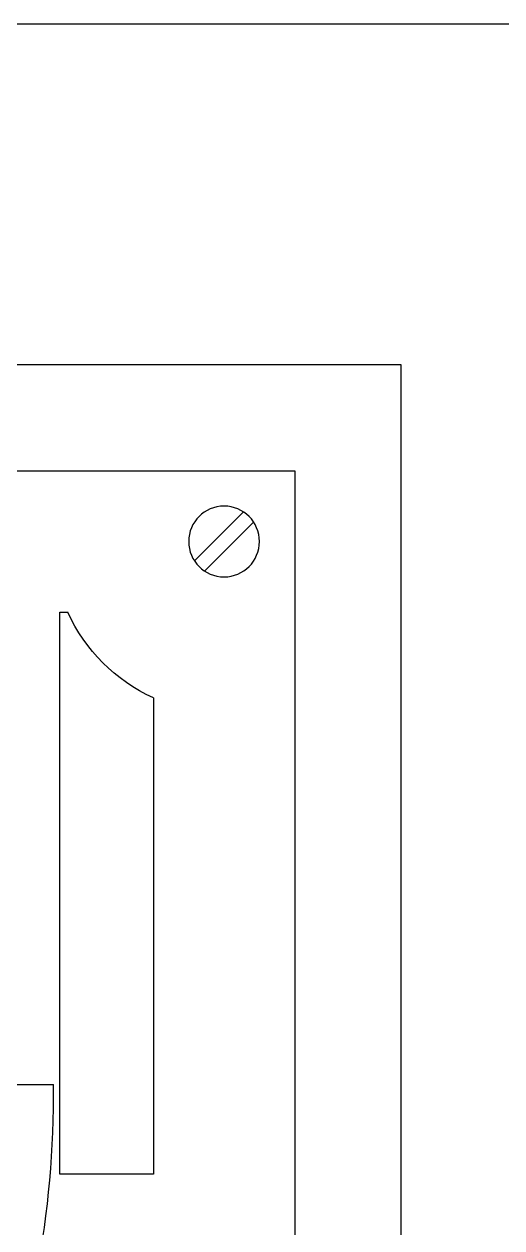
# Model space of a CAD drawing. Header units: metres. Extents: x -22 to 564, y 0 to 143.
# Drawn here: x 245.034 to 245.0678, y 46.388 to 46.473 of the extents above; entities that cross this region are included whole.
import ezdxf

# ---------------------------------------------------------------- set-up
doc = ezdxf.new("R2010")
doc.units = ezdxf.units.M
doc.layers.add('XREF 2N NEURO-ONCOLOGIA$0$Mobiliario Fijo', color=40, linetype='Continuous')

# ---------------------------------------------------------------- blocks, each defined once
blk = doc.blocks.new('XREF 2N NEURO-ONCOLOGIA$0$AQG 01$0$BOL RX-TLAH-1N$0$Coladera')
for p, q in [((83.09945930291612, 30.65269496199811), (83.09946308977125, 30.7736573425861)), ((83.09196186941668, 30.66019286494168), (83.09196518682768, 30.76615990908667)), ((83.07535317253424, 30.70987017309497), (83.07535198058103, 30.67019027590318)), ((83.08196653363248, 30.7098700083852), (83.07535317253424, 30.70987017309497)), ((83.08196548039952, 30.67622667735048), (83.08196653363248, 30.7098700083852)), ((83.07535198058103, 30.67019027590318), (83.07592868294199, 30.67019025784854)), ((83.08558902504069, 30.66727874067304), (83.08905076813404, 30.66381678082619)), ((83.08487639273162, 30.66656615298191), (83.08833813582497, 30.66310419313506)), ((82.9867310775314, 30.66018957057984), (83.09196186941666, 30.66019286494168)), ((82.97923364404664, 30.65269119820683), (83.09945930291612, 30.65269496199811))]:
    blk.add_line(p, q)
blk.add_circle((83.08696358043282, 30.66519146690406), 0.002499222741727397)
blk.add_arc((83.08696358043282, 30.66519146690406), 0.01211432513759691, 114.366863153797, 155.6295495239595)
blk = doc.blocks.new('XREF 2N NEURO-ONCOLOGIA$0$SE')
at = {"linetype": 'Continuous'}
blk.add_line((161.370581312986, 70.92398319266283), (127.8378367463364, 70.92398319266283), dxfattribs=at)
blk.add_arc((162.82424403059, 71.30665484087514), 34.98850000000022, 135.2409854620037, 180.6266604033988, dxfattribs=at)
blk = doc.blocks.new('XREF 2N NEURO-ONCOLOGIA')
at = {"layer": 'XREF 2N NEURO-ONCOLOGIA$0$Mobiliario Fijo', "elevation": 4.46419061741206e-07}
blk.add_lwpolyline([(12.85191747897206, 1.537645016051063), (13.02191309374802, 1.537641229293475), (13.02191309374803, 2.537641229293475), (12.85191309374802, 2.537645016051063)], close=True, dxfattribs=at)
at = {"layer": 'XREF 2N NEURO-ONCOLOGIA$0$Mobiliario Fijo', "xscale": -1, "rotation": 90}
blk.add_blockref('XREF 2N NEURO-ONCOLOGIA$0$AQG 01$0$BOL RX-TLAH-1N$0$Coladera', (43.6505704259887, 85.08008774790005, 4.464190617473199e-07), dxfattribs=at)
at = {"layer": 'XREF 2N NEURO-ONCOLOGIA$0$Mobiliario Fijo', "xscale": 0.001936212865696899, "yscale": 0.001936212865696899, "zscale": 0.001936212865696899, "rotation": 90.00000000000001}
blk.add_blockref('XREF 2N NEURO-ONCOLOGIA$0$SE', (13.08435808953243, 1.757658592715122, 4.976692877409353e-07), dxfattribs=at)

msp = doc.modelspace()

# ---------------------------------------------------------------- block references
at = {"rotation": 90}
msp.add_blockref('XREF 2N NEURO-ONCOLOGIA', (247.041247396106, 33.45112300235571), dxfattribs=at)

doc.saveas('drawing.dxf')
